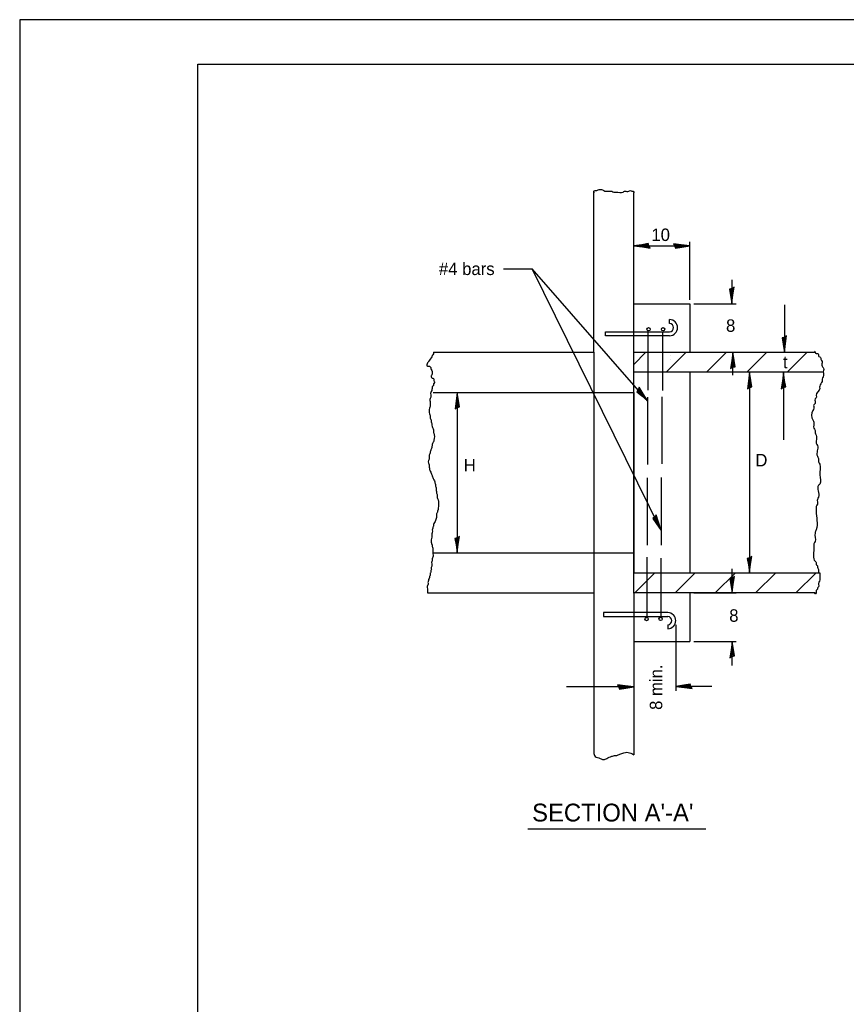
# Model space of a CAD drawing. Extents: x 0 to 2.83, y -0.13 to 1.83.
# Drawn here: x 0 to 0.773, y 0.913 to 1.833 of the extents above; entities that cross this region are included whole.
import ezdxf

# ---------------------------------------------------------------- set-up
doc = ezdxf.new("R2010")
doc.units = 0
for name, color, linetype in [('RD_Pr_Roadway_Dimensions', 7, 'Continuous'), ('RD_Pr_Roadway_Notes', 7, 'Continuous'), ('SH_General_Details', 7, 'Continuous'), ('SH_Printer_Plotting_Border', 7, 'Continuous')]:
    doc.layers.add(name, color=color, linetype=linetype)

msp = doc.modelspace()

# ---------------------------------------------------------------- linework, layer by layer
at = {"layer": 'RD_Pr_Roadway_Dimensions'}
for p, q in [((0.57445, 1.62183), (0.62695, 1.62183)), ((0.62695, 1.57152), (0.62695, 1.62558)), ((0.66639, 1.56777), (0.66639, 1.59027)), ((0.6307, 1.56777), (0.67014, 1.56777)), ((0.71527, 1.56689), (0.71527, 1.52238)), ((0.66703, 1.50097), (0.66703, 1.52245)), ((0.68272, 1.50369), (0.68272, 1.31619)), ((0.71436, 1.50369), (0.71436, 1.44067)), ((0.40926, 1.48494), (0.40926, 1.33494)), ((0.66639, 1.29744), (0.66639, 1.31994)), ((0.61368, 1.2678), (0.61368, 1.20585)), ((0.6307, 1.25211), (0.67014, 1.25211)), ((0.66639, 1.22961), (0.66639, 1.25211)), ((0.57445, 1.2096), (0.51144, 1.2096)), ((0.64747, 1.21006), (0.61371, 1.21006))]:
    msp.add_line(p, q, dxfattribs=at)
for points in [[(0.58848, 1.62192), (0.58795, 1.624), (0.58206, 1.62297), (0.57445, 1.62183), (0.58261, 1.62088), (0.58976, 1.61978), (0.58848, 1.62192), (0.58781, 1.62328), (0.57958, 1.62192), (0.58865, 1.62053), (0.58727, 1.62228), (0.58347, 1.62196), (0.58714, 1.62148)], [(0.61292, 1.62174), (0.61345, 1.61966), (0.61934, 1.62069), (0.62695, 1.62183), (0.61879, 1.62278), (0.61164, 1.62388), (0.61292, 1.62174), (0.61359, 1.62037), (0.62182, 1.62173), (0.61275, 1.62313), (0.61413, 1.62138), (0.61793, 1.6217), (0.61426, 1.62218)], [(0.66601, 1.58193), (0.66393, 1.58141), (0.66496, 1.57551), (0.6661, 1.5679), (0.66705, 1.57606), (0.66815, 1.58322), (0.66601, 1.58193), (0.66464, 1.58127), (0.666, 1.57303), (0.6674, 1.5821), (0.66565, 1.58072), (0.66597, 1.57692), (0.66645, 1.58059)], [(0.71518, 1.5364), (0.7131, 1.53588), (0.71413, 1.52999), (0.71527, 1.52238), (0.71622, 1.53054), (0.71732, 1.53769), (0.71518, 1.5364), (0.71381, 1.53574), (0.71518, 1.52751), (0.71657, 1.53658), (0.71482, 1.5352), (0.71514, 1.5314), (0.71562, 1.53507)], [(0.66712, 1.50843), (0.6692, 1.50895), (0.66817, 1.51484), (0.66703, 1.52245), (0.66609, 1.5143), (0.66498, 1.50714), (0.66712, 1.50843), (0.66849, 1.50909), (0.66713, 1.51732), (0.66573, 1.50825), (0.66748, 1.50963), (0.66716, 1.51343), (0.66668, 1.50976)], [(0.68281, 1.48966), (0.68489, 1.49019), (0.68386, 1.49608), (0.68272, 1.50369), (0.68177, 1.49553), (0.68067, 1.48838), (0.68281, 1.48966), (0.68418, 1.49033), (0.68282, 1.49856), (0.68142, 1.48949), (0.68317, 1.49087), (0.68285, 1.49467), (0.68237, 1.491)], [(0.71444, 1.48966), (0.71652, 1.49019), (0.71549, 1.49608), (0.71435, 1.50369), (0.71341, 1.49553), (0.71231, 1.48838), (0.71444, 1.48966), (0.71581, 1.49033), (0.71445, 1.49856), (0.71306, 1.48949), (0.7148, 1.49087), (0.71449, 1.49467), (0.714, 1.491)], [(0.40935, 1.47091), (0.41143, 1.47143), (0.41039, 1.47733), (0.40925, 1.48494), (0.40831, 1.47678), (0.40721, 1.46962), (0.40935, 1.47091), (0.41071, 1.47157), (0.40935, 1.47981), (0.40796, 1.47074), (0.40971, 1.47212), (0.40939, 1.47592), (0.4089, 1.47225)], [(0.40917, 1.34896), (0.40709, 1.34844), (0.40812, 1.34255), (0.40926, 1.33494), (0.4102, 1.3431), (0.41131, 1.35025), (0.40917, 1.34896), (0.4078, 1.3483), (0.40916, 1.34007), (0.41056, 1.34914), (0.40881, 1.34776), (0.40913, 1.34396), (0.40961, 1.34763)], [(0.68263, 1.33021), (0.68055, 1.32969), (0.68158, 1.3238), (0.68272, 1.31619), (0.68367, 1.32435), (0.68477, 1.3315), (0.68263, 1.33021), (0.68126, 1.32955), (0.68263, 1.32132), (0.68402, 1.33039), (0.68227, 1.32901), (0.68259, 1.32521), (0.68307, 1.32888)], [(0.6663, 1.31146), (0.66422, 1.31094), (0.66525, 1.30505), (0.66639, 1.29744), (0.66733, 1.3056), (0.66844, 1.31275), (0.6663, 1.31146), (0.66493, 1.3108), (0.66629, 1.30257), (0.66769, 1.31164), (0.66594, 1.31026), (0.66626, 1.30646), (0.66674, 1.31013)], [(0.66648, 1.23808), (0.66856, 1.2386), (0.66752, 1.2445), (0.66638, 1.25211), (0.66544, 1.24395), (0.66434, 1.23679), (0.66648, 1.23808), (0.66784, 1.23874), (0.66648, 1.24698), (0.66509, 1.23791), (0.66684, 1.23929), (0.66652, 1.24309), (0.66603, 1.23942)], [(0.56042, 1.20951), (0.56095, 1.20743), (0.56684, 1.20846), (0.57445, 1.2096), (0.56629, 1.21055), (0.55913, 1.21165), (0.56042, 1.20951), (0.56108, 1.20814), (0.56932, 1.2095), (0.56025, 1.2109), (0.56163, 1.20915), (0.56543, 1.20947), (0.56176, 1.20995)], [(0.62774, 1.21015), (0.62722, 1.21223), (0.62132, 1.2112), (0.61371, 1.21006), (0.62187, 1.20911), (0.62903, 1.20801), (0.62774, 1.21015), (0.62708, 1.21152), (0.61884, 1.21016), (0.62791, 1.20876), (0.62653, 1.21051), (0.62274, 1.21019), (0.6264, 1.20971)]]:
    msp.add_lwpolyline(points, dxfattribs=at)
at = {"layer": 'RD_Pr_Roadway_Notes'}
for p, q in [((0.45261, 1.60044), (0.47928, 1.60044)), ((0.58761, 1.47665), (0.47928, 1.60044)), ((0.59999, 1.35579), (0.47928, 1.60044)), ((0.47527, 1.07709), (0.64182, 1.07709))]:
    msp.add_line(p, q, dxfattribs=at)
for points in [[(0.57853, 1.48733), (0.57727, 1.4856), (0.58185, 1.48174), (0.58761, 1.47665), (0.58309, 1.4835), (0.57934, 1.4897), (0.57853, 1.48733), (0.57791, 1.48595), (0.58424, 1.48051), (0.57948, 1.48836), (0.57903, 1.48618), (0.58171, 1.48347), (0.57973, 1.48659)], [(0.59397, 1.36846), (0.5923, 1.36711), (0.59574, 1.36221), (0.59999, 1.35579), (0.59739, 1.36358), (0.59536, 1.37054), (0.59397, 1.36846), (0.59301, 1.36728), (0.59773, 1.3604), (0.59515, 1.36921), (0.59415, 1.36722), (0.59605, 1.36391), (0.59493, 1.36744)]]:
    msp.add_lwpolyline(points, dxfattribs=at)
at = {"layer": 'SH_General_Details'}
for p, q in [((-0.00001, 1.83333), (-0.00001, 0)), ((2.83333, 1.83333), (-0.00001, 1.83333)), ((0.53695, 1.52244), (0.53695, 1.67244)), ((0.57445, 1.52238), (0.57445, 1.67161)), ((0.57445, 1.57152), (0.57445, 1.62558)), ((0.57445, 1.56777), (0.62695, 1.56777)), ((0.62695, 1.56777), (0.62695, 1.52244)), ((0.60786, 1.5492), (0.60786, 1.55295)), ((0.54786, 1.53795), (0.54786, 1.5417)), ((0.54786, 1.5417), (0.60786, 1.5417)), ((0.60786, 1.53795), (0.54786, 1.53795)), ((0.58761, 1.54207), (0.58761, 1.48697)), ((0.60125, 1.54129), (0.60125, 1.48658)), ((0.38695, 1.52244), (0.53695, 1.52244)), ((0.53695, 1.52244), (0.53695, 1.29744)), ((0.57445, 1.50361), (0.57445, 1.52244)), ((0.57445, 1.52244), (0.74389, 1.52244)), ((0.57445, 1.48494), (0.57445, 1.52238)), ((0.6085, 1.52293), (0.6085, 1.52293)), ((0.6085, 1.51918), (0.6085, 1.51918)), ((0.6307, 1.52244), (0.67014, 1.52244)), ((0.6085, 1.51543), (0.6085, 1.51543)), ((0.75154, 1.50369), (0.57445, 1.50369)), ((0.57445, 1.29744), (0.57445, 1.50361)), ((0.62695, 1.50369), (0.62695, 1.31619)), ((0.3867, 1.48494), (0.57445, 1.48494)), ((0.57445, 1.48494), (0.57445, 1.33494)), ((0.58723, 1.48053), (0.58723, 1.41764)), ((0.60047, 1.48092), (0.60047, 1.41803)), ((0.58684, 1.40497), (0.58684, 1.34209)), ((0.60008, 1.40536), (0.60008, 1.34209)), ((0.38643, 1.33494), (0.57445, 1.33494)), ((0.57445, 1.33494), (0.57445, 1.31645)), ((0.58645, 1.33079), (0.58645, 1.27552)), ((0.59969, 1.33001), (0.59969, 1.27474)), ((0.57445, 1.29734), (0.57445, 1.3162)), ((0.57445, 1.31619), (0.74826, 1.31619)), ((0.38143, 1.29744), (0.53695, 1.29744)), ((0.53695, 1.29744), (0.53695, 1.14744)), ((0.57445, 1.29744), (0.57445, 1.29744)), ((0.74389, 1.29744), (0.57445, 1.29744)), ((0.57445, 1.2971), (0.57445, 1.14612)), ((0.62695, 1.29744), (0.62695, 1.25211)), ((0.6307, 1.29744), (0.67014, 1.29744)), ((0.54618, 1.27905), (0.54618, 1.2753)), ((0.60618, 1.27905), (0.54618, 1.27905)), ((0.54618, 1.2753), (0.60618, 1.2753)), ((0.60618, 1.2678), (0.60618, 1.26405)), ((0.57445, 1.25211), (0.62695, 1.25211)), ((0.57445, 1.24836), (0.57445, 1.20585))]:
    msp.add_line(p, q, dxfattribs=at)
msp.add_lwpolyline([(0.16666, 1.79167), (2.79166, 1.79167), (2.79166, 0.04167), (0.16666, 0.04167)], close=True, dxfattribs=at)
for points in [[(0.57445, 1.51111), (0.58578, 1.52244)], [(0.60474, 1.50369), (0.62349, 1.52244)], [(0.64245, 1.50369), (0.6612, 1.52244)], [(0.68016, 1.50369), (0.69891, 1.52244)], [(0.71788, 1.50369), (0.73662, 1.52244)], [(0.57523, 1.29744), (0.59398, 1.31619)], [(0.61294, 1.29744), (0.63169, 1.31619)], [(0.65065, 1.29744), (0.6694, 1.31619)], [(0.68836, 1.29744), (0.70712, 1.31619)], [(0.72608, 1.29744), (0.74483, 1.31619)]]:
    msp.add_lwpolyline(points, dxfattribs=at)
for centre in [(0.58819, 1.54401), (0.60177, 1.54399), (0.58638, 1.27303), (0.59947, 1.27314)]:
    msp.add_circle(centre, 0.00156, dxfattribs=at)
for centre, radius in [((0.60786, 1.54545), 0.0075), ((0.60786, 1.54545), 0.00375), ((0.60618, 1.27155), 0.0075), ((0.60618, 1.27155), 0.00375)]:
    msp.add_arc(centre, radius, 270, 90, dxfattribs=at)
for points in [[(0.53695, 1.67244), (0.53704, 1.67158), (0.53704, 1.67293), (0.53973, 1.67359), (0.54106, 1.67427), (0.54508, 1.67427), (0.54642, 1.67359), (0.54843, 1.67293), (0.55378, 1.67293), (0.55579, 1.67226), (0.5578, 1.67226), (0.56449, 1.67226), (0.56583, 1.67293), (0.56985, 1.67293), (0.57118, 1.67359), (0.57252, 1.67293), (0.57387, 1.67293), (0.57453, 1.67158), (0.57445, 1.67161)], [(0.38695, 1.52244), (0.38694, 1.52083), (0.38593, 1.51933), (0.38544, 1.51833), (0.38244, 1.51383), (0.38094, 1.51084), (0.38094, 1.50984), (0.38244, 1.50934), (0.38344, 1.50934), (0.38443, 1.50834), (0.38443, 1.50733), (0.38544, 1.50534), (0.38544, 1.50133), (0.38494, 1.50034), (0.38494, 1.49934), (0.38593, 1.49833), (0.38694, 1.49784), (0.38743, 1.49685), (0.38743, 1.49584), (0.38793, 1.49484), (0.38743, 1.49334), (0.38694, 1.49235), (0.38694, 1.49134), (0.38593, 1.49034), (0.38593, 1.48884), (0.38544, 1.48785), (0.38544, 1.48684), (0.38443, 1.48485), (0.38443, 1.48035), (0.38394, 1.47934), (0.38394, 1.47535), (0.38394, 1.47435), (0.38394, 1.47184), (0.38344, 1.47034), (0.38344, 1.46485), (0.38394, 1.46335), (0.38394, 1.46085), (0.38443, 1.45986), (0.38494, 1.45836), (0.38494, 1.45735), (0.38544, 1.45585), (0.38544, 1.45435), (0.38694, 1.44985), (0.38694, 1.44835), (0.38743, 1.44685), (0.38743, 1.44036), (0.38694, 1.43886), (0.38643, 1.43785), (0.38593, 1.43637), (0.38593, 1.43536), (0.38544, 1.43436), (0.38544, 1.43337), (0.38494, 1.43187), (0.38443, 1.43086), (0.38394, 1.42936), (0.38394, 1.42836), (0.38293, 1.42536), (0.38293, 1.42237), (0.38244, 1.42137), (0.38244, 1.41886), (0.38293, 1.41736), (0.38293, 1.41487), (0.38344, 1.41387), (0.38344, 1.41286), (0.38394, 1.41136), (0.38494, 1.40937), (0.38544, 1.40787), (0.38593, 1.40688), (0.38694, 1.40388), (0.38793, 1.40238), (0.38844, 1.40037), (0.38893, 1.39887), (0.38893, 1.39737), (0.38943, 1.39587), (0.38943, 1.39437), (0.38994, 1.39237), (0.38994, 1.39087), (0.39043, 1.38937), (0.39043, 1.38738), (0.39093, 1.38588), (0.39093, 1.37388), (0.39043, 1.37238), (0.38994, 1.37139), (0.38994, 1.36989), (0.38743, 1.36239), (0.38694, 1.36138), (0.38694, 1.35988), (0.38643, 1.35889), (0.38643, 1.35789), (0.38593, 1.35639), (0.38593, 1.35388), (0.38544, 1.35289), (0.38544, 1.35189), (0.38544, 1.34289), (0.38593, 1.3419), (0.38593, 1.34089), (0.38643, 1.33939)], [(0.74328, 1.52244), (0.74389, 1.52358), (0.74389, 1.52248), (0.74499, 1.52139), (0.74608, 1.52139), (0.74718, 1.52029), (0.74718, 1.51921), (0.74935, 1.51702), (0.74935, 1.51593), (0.75045, 1.51375), (0.75045, 1.50939), (0.75154, 1.50829), (0.75154, 1.5042)], [(0.75154, 1.5042), (0.75154, 1.49956), (0.75045, 1.49737), (0.75045, 1.4952), (0.74826, 1.49083), (0.74826, 1.48864), (0.74499, 1.4821), (0.74499, 1.47991), (0.74389, 1.47882), (0.74389, 1.47664), (0.74389, 1.47445), (0.74281, 1.47336), (0.74281, 1.47009), (0.74172, 1.46791), (0.74172, 1.45917), (0.74281, 1.45699), (0.74281, 1.45153), (0.74389, 1.44936), (0.74389, 1.44717), (0.74499, 1.44498), (0.74499, 1.43953), (0.74499, 1.43734), (0.74608, 1.43517), (0.74608, 1.42534), (0.74718, 1.42315), (0.74718, 1.41988), (0.74826, 1.41769), (0.74826, 1.40787), (0.74826, 1.39914), (0.74718, 1.39806), (0.74718, 1.38714), (0.74608, 1.38495), (0.74608, 1.38058), (0.74499, 1.37841), (0.74499, 1.37622), (0.74499, 1.37404), (0.74499, 1.35657), (0.74389, 1.3533), (0.74389, 1.34566), (0.74281, 1.34347), (0.74281, 1.3413), (0.74281, 1.32928), (0.74389, 1.32711), (0.74499, 1.32601), (0.74499, 1.32382), (0.74608, 1.32274), (0.74608, 1.32165), (0.74718, 1.31946), (0.74718, 1.31728), (0.74825, 1.31619)], [(0.38643, 1.33939), (0.38643, 1.33489), (0.38643, 1.3309), (0.38593, 1.3294), (0.38593, 1.3279), (0.38544, 1.3269), (0.38544, 1.3224), (0.38494, 1.32139), (0.38494, 1.3189), (0.38443, 1.3179), (0.38443, 1.31691), (0.38394, 1.3159), (0.38394, 1.3149), (0.38394, 1.31391), (0.38344, 1.3129), (0.38344, 1.3119), (0.38244, 1.3099), (0.38244, 1.3089), (0.38194, 1.30791), (0.38194, 1.3054), (0.38143, 1.3044), (0.38143, 1.30041), (0.38143, 1.29744)], [(0.74826, 1.31595), (0.74826, 1.31401), (0.74826, 1.31292), (0.74826, 1.30963), (0.74718, 1.30527), (0.74718, 1.30309), (0.74608, 1.302), (0.74608, 1.3009), (0.74499, 1.29982), (0.74499, 1.29763), (0.74389, 1.29654), (0.74389, 1.29744)], [(0.53695, 1.14744), (0.53772, 1.14541), (0.53905, 1.14408), (0.54174, 1.1434), (0.54441, 1.14207), (0.54775, 1.14207), (0.54909, 1.14274), (0.55378, 1.14475), (0.55713, 1.14541), (0.55846, 1.14541), (0.55981, 1.14609), (0.56316, 1.14742), (0.56517, 1.1481), (0.57052, 1.1481), (0.57445, 1.14612)]]:
    msp.add_spline(points, degree=3, dxfattribs=at)
at = {"layer": 'SH_Printer_Plotting_Border'}
msp.add_lwpolyline([(-0.00001, 0), (2.83333, 0), (2.83333, 1.83333), (-0.00001, 1.83333)], close=True, dxfattribs=at)

# ---------------------------------------------------------------- texts
at = {"layer": 'RD_Pr_Roadway_Dimensions'}
for s, height, p in [('10', 0.011667, (0.59087, 1.62645)), ('8', 0.01167, (0.66066, 1.54154)), ('t', 0.01167, (0.71393, 1.50745)), ('D', 0.01167, (0.68808, 1.41577)), ('H', 0.01167, (0.41531, 1.411)), ('8', 0.01167, (0.66366, 1.27052))]:
    msp.add_text(s, height=height, dxfattribs=at).set_placement(p)
msp.add_text('8 min.', height=0.011667, rotation=90, dxfattribs=at).set_placement((0.60101, 1.18812))
at = {"layer": 'RD_Pr_Roadway_Notes'}
for s, height, p in [('#4 bars', 0.011667, (0.39216, 1.59462)), ("SECTION A'-A'", 0.0166667, (0.47928, 1.08383))]:
    msp.add_text(s, height=height, dxfattribs=at).set_placement(p)

doc.saveas('drawing.dxf')
